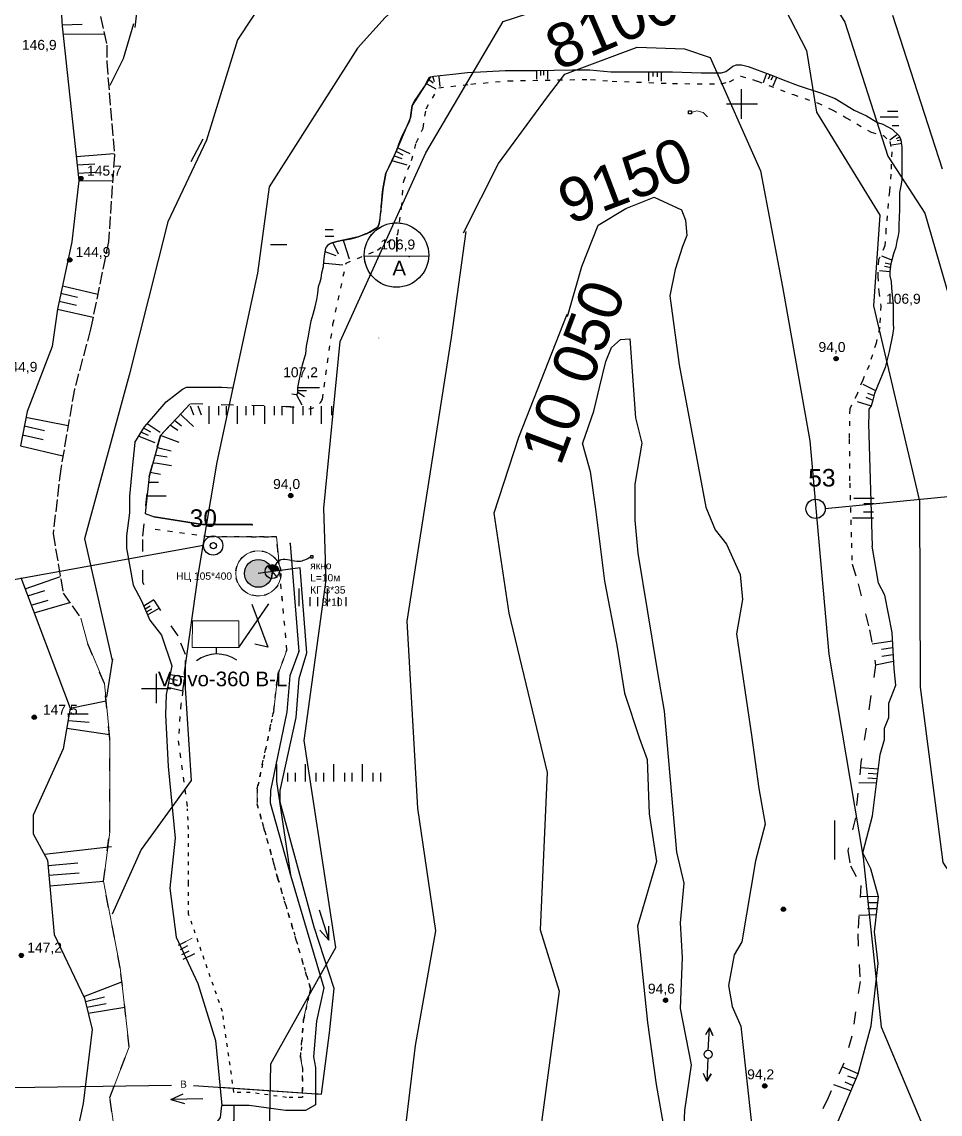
# Model space of a CAD drawing. Header units: millimetres. Extents: x 6243 to 9314, y 4730 to 7085.
# Drawn here: x 6954 to 7268.1, y 5654.5 to 6028 of the extents above; entities that cross this region are included whole.
import ezdxf

# ---------------------------------------------------------------- set-up
doc = ezdxf.new("R2010")
doc.units = ezdxf.units.MM
doc.header["$LTSCALE"] = 0.7
doc.linetypes.add('ACAD_ISO02W100', pattern=[15, 12, -3])
doc.linetypes.add('ACAD_ISO03W100', pattern=[30, 12, -18])
for name, color, linetype in [('відм', 14, 'Continuous'), ('горный отвод', 7, 'Continuous'), ('Пикет', 7, 'Continuous'), ('свердловини', 7, 'Continuous'), ('чорн', 255, 'Continuous')]:
    doc.layers.add(name, color=color, linetype=linetype)
doc.styles.get("Standard").update_dxf_attribs({"font": 'arial.ttf'})

# ---------------------------------------------------------------- blocks, each defined once
blk = doc.blocks.new('2')
at = {"layer": 'чорн', "color": 7, "ltscale": 0.2, "transparency": 33554687}
for points in [[(5384.23, 2474.06), (5382.07, 2477.27), (5383.33, 2476.55), (5382.07, 2477.27), (5382.25, 2475.85)], [(5385.02, 2472.91), (5387.23, 2469.73), (5387.02, 2471.17), (5387.23, 2469.73), (5385.97, 2470.41)]]:
    blk.add_lwpolyline(points, dxfattribs=at)
blk.add_circle((5384.63, 2473.49), 0.697, dxfattribs=at)

msp = doc.modelspace()

# ---------------------------------------------------------------- hatches: boundary and pattern name
at = {"ltscale": 0.2, "true_color": 0x000000}
h = msp.add_hatch(color=18, dxfattribs=at)
h.dxf.hatch_style = 1
h.paths.add_polyline_path([(7038.7, 5842.24, 0.06527), (7038.16, 5841.93), (7039.62, 5840.02, 0.128712)])
h.paths.add_polyline_path([(7039.66, 5839.38, 0.033608), (7039.62, 5840.02), (7039.33, 5837.63, 0.094694)])
at = {"layer": 'відм', "ltscale": 0.2, "true_color": 0x000000}
h = msp.add_hatch(color=18, dxfattribs=at)
h.dxf.hatch_style = 1
h.paths.add_polyline_path([(6975.01, 5974.41, 1), (6973.55, 5974.41, 1)])
h = msp.add_hatch(color=18, dxfattribs=at)
h.dxf.hatch_style = 1
h.paths.add_polyline_path([(6971.14, 5946.58, 1), (6969.68, 5946.58, 1)])
h = msp.add_hatch(color=18, dxfattribs=at)
h.dxf.hatch_style = 1
h.paths.add_polyline_path([(6959.02, 5790.22, 1), (6957.55, 5790.23, 1)])
h = msp.add_hatch(color=18, dxfattribs=at)
h.dxf.hatch_style = 1
h.paths.add_polyline_path([(6954.59, 5708.76, 1), (6953.13, 5708.76, 1)])
at = {"layer": 'чорн', "ltscale": 0.2, "true_color": 0x000000}
h = msp.add_hatch(color=18, dxfattribs=at)
h.dxf.hatch_style = 1
h.paths.add_polyline_path([(7233.25, 5912.81, 1), (7231.78, 5912.81, 1)])
h = msp.add_hatch(color=18, dxfattribs=at)
h.dxf.hatch_style = 1
h.paths.add_polyline_path([(7046.74, 5865.98, 1), (7045.27, 5865.98, 1)])
h = msp.add_hatch(color=18, dxfattribs=at)
h.dxf.hatch_style = 1
h.paths.add_polyline_path([(7030.15, 5839.38, 1), (7039.66, 5839.38, 1)])
h = msp.add_hatch(dxfattribs=at)
h.set_pattern_fill('ANGLE', color=18)
h.set_pattern_definition([(0, (0, 0), (0, 6.985), [5.08, -1.905]), (90, (0, 0), (-6.985, 4e-16), [5.08, -1.905])])
h.paths.add_polyline_path([(7040.72, 5842.17, 0.21866), (7038.71, 5842.25, -0.128712), (7039.62, 5840.03)])
h.paths.add_polyline_path([(7038.71, 5842.25, 0.06527), (7038.17, 5841.94), (7039.62, 5840.03, 0.128712)])
h.paths.add_polyline_path([(7039.62, 5840.03, -0.033608), (7039.67, 5839.39, -0.094694), (7039.33, 5837.64, 0.212662), (7041.21, 5838.21)])
h.paths.add_polyline_path([(7039.67, 5839.39, 0.033608), (7039.62, 5840.03), (7039.33, 5837.64, 0.094694)])
at = {"layer": 'чорн', "linetype": 'ACAD_ISO03W100', "ltscale": 0.2, "true_color": 0x000000}
h = msp.add_hatch(color=18, dxfattribs=at)
h.dxf.hatch_style = 1
h.paths.add_polyline_path([(7038.7, 5842.24, -0.128712), (7039.62, 5840.02), (7042, 5840.34, 0.491349)])
at = {"layer": 'чорн', "ltscale": 0.2, "true_color": 0x000000}
h = msp.add_hatch(color=18, dxfattribs=at)
h.dxf.hatch_style = 1
h.paths.add_polyline_path([(7215.21, 5724.56, 1), (7213.75, 5724.56, 1)])
h = msp.add_hatch(color=18, dxfattribs=at)
h.dxf.hatch_style = 1
h.paths.add_polyline_path([(7174.91, 5693.44, 1), (7173.44, 5693.44, 1)])
h = msp.add_hatch(color=18, dxfattribs=at)
h.dxf.hatch_style = 1
h.paths.add_polyline_path([(7208.86, 5664.15, 1), (7207.39, 5664.15, 1)])

# ---------------------------------------------------------------- linework, layer by layer
at = {"color": 18, "ltscale": 0.2, "true_color": 0x000000}
msp.add_lwpolyline([(7052.8, 5844.67), (7053.66, 5844.67), (7053.66, 5845.38), (7052.8, 5845.38)], close=True, dxfattribs=at)
msp.add_spline([(7039.62, 5840.02), (7042.74, 5844.13), (7048.83, 5843.55), (7052.8, 5845.04)], degree=3, dxfattribs=at)
at = {"layer": 'відм', "color": 18, "ltscale": 0.2, "true_color": 0x000000}
for centre in [(6974.28, 5974.41), (6970.41, 5946.58), (6958.29, 5790.22), (6953.86, 5708.76)]:
    msp.add_circle(centre, 0.733, dxfattribs=at)
at = {"layer": 'горный отвод', "color": 18, "ltscale": 0.2, "true_color": 0x000000}
msp.add_circle((7019.54, 5848.89), 1.06, dxfattribs=at)
at = {"layer": 'Пикет', "color": 18, "linetype": 'ACAD_ISO02W100', "ltscale": 0.2, "true_color": 0x000000}
msp.add_point((7086.51, 5947.78), dxfattribs=at)
at = {"layer": 'Пикет', "color": 18, "ltscale": 0.2, "true_color": 0x000000}
for p in [(7032.85, 5856.02), (7045.83, 5849.61), (7048.78, 5812.68)]:
    msp.add_point(p, dxfattribs=at)
at = {"layer": 'свердловини', "color": 18, "ltscale": 0.5, "true_color": 0x000000}
for p, q in [((7374.64, 5875.73), (7228.78, 5861.48)), ((7016.18, 5848.9), (6943.86, 5835.87))]:
    msp.add_line(p, q, dxfattribs=at)
at = {"layer": 'свердловини', "color": 18, "true_color": 0x000000}
for centre in [(7225.49, 5861.47), (7019.47, 5848.9)]:
    msp.add_circle(centre, 3.29, dxfattribs=at)
at = {"layer": 'чорн', "color": 240, "ltscale": 0.2, "true_color": 0xed1f24, "transparency": 33554687}
for p, q in [((7053.62, 6060.86), (7027.76, 6021.83)), ((7251.84, 6030.27), (7268.76, 5977.73)), ((7027.76, 6021.83), (7017.21, 5987.54)), ((7017.21, 5987.54), (7004.02, 5959.59)), ((7011.9, 5980.16), (7016.09, 5988.01)), ((7004.02, 5959.59), (6990.74, 5907.15)), ((6990.74, 5907.15), (6975.43, 5851.24)), ((6975.43, 5851.24), (6984.93, 5809.57))]:
    msp.add_line(p, q, dxfattribs=at)
at = {"layer": 'чорн', "color": 18, "ltscale": 0.2, "true_color": 0x000000}
for p, q in [((7094.86, 6008.56), (7094.63, 6009.29)), ((7096.76, 6009.11), (7096.71, 6009.55)), ((7130.16, 6008.32), (7130.16, 6011.32)), ((7131.52, 6009.6), (7131.52, 6011.35)), ((7132.6, 6009.71), (7132.6, 6011.37)), ((7133.93, 6008.4), (7133.93, 6011.4)), ((7168.46, 6007.66), (7168.46, 6010.89)), ((7169.91, 6009.24), (7169.91, 6010.89)), ((7171.44, 6009.15), (7171.44, 6010.89)), ((7172.76, 6007.66), (7172.76, 6010.89)), ((7207.64, 6007.26), (7208.53, 6009.5)), ((7208.53, 6009.5), (7208.86, 6010.34)), ((7209.42, 6008.47), (7209.8, 6009.5)), ((7209.8, 6009.5), (7209.9, 6009.96)), ((7210.75, 6008.99), (7210.99, 6009.53)), ((7092.6, 6006.67), (7092.29, 6006.84)), ((7095.75, 6004.9), (7092.6, 6006.67)), ((7093.42, 6008.01), (7093.16, 6008.22)), ((7094.67, 6007.02), (7093.42, 6008.01)), ((7095.22, 6007.47), (7094.86, 6008.56)), ((7097.11, 6005.91), (7096.76, 6009.11)), ((7210.34, 6008.1), (7210.75, 6008.99)), ((7210.99, 6006.09), (7212.02, 6008.5)), ((7212.02, 6008.5), (7212.25, 6009.03)), ((7199.99, 6004.99), (7199.99, 5994.99)), ((7194.99, 5999.99), (7204.99, 5999.99)), ((7194.99, 5999.99), (7194.99, 5999.99)), ((7194.99, 5999.99), (7199.99, 5999.99)), ((7247.52, 5995.47), (7253.75, 5995.47)), ((7250.13, 5997.39), (7253.64, 5997.39)), ((7251.68, 5992.55), (7253.91, 5992.55)), ((7250.9, 5987.67), (7253.17, 5989.37)), ((7253.17, 5989.37), (7253.48, 5989.6)), ((7253.18, 5988.07), (7254.12, 5988.5)), ((7253.36, 5987.34), (7254.66, 5987.6)), ((7254.12, 5988.5), (7254.28, 5988.58)), ((7084.45, 5982.33), (7082.24, 5983.56)), ((7083.16, 5984.56), (7082.5, 5984.87)), ((7086.83, 5982.84), (7083.16, 5984.56)), ((7251.52, 5985.97), (7254.45, 5986.41)), ((7254.45, 5986.41), (7254.82, 5986.46)), ((7085.8, 5979.01), (7080.69, 5980.39)), ((7081.82, 5981.93), (7081.37, 5982.07)), ((7084.14, 5981.18), (7081.82, 5981.93)), ((7060.51, 5956.89), (7057.76, 5956.89)), ((7060.74, 5954.53), (7057.74, 5954.53)), ((7064.24, 5952.57), (7064.01, 5953.29)), ((7044.64, 5951.75), (7039.07, 5951.75)), ((7060.86, 5951.61), (7060.44, 5952.48)), ((7062.32, 5948.58), (7060.86, 5951.61)), ((7066.08, 5946.77), (7064.24, 5952.57)), ((7058.99, 5948.93), (7057.81, 5949.35)), ((7061.59, 5947.99), (7058.99, 5948.93)), ((7071.15, 5947.99), (7093.16, 5947.81)), ((7247.98, 5947.95), (7251.2, 5946.7)), ((7251.2, 5946.7), (7251.61, 5946.55)), ((7057.82, 5945.34), (7057.28, 5945.39)), ((7063.83, 5944.76), (7057.82, 5945.34)), ((7247.32, 5942.97), (7250.89, 5942.57)), ((7249.02, 5944.43), (7250.79, 5944.05)), ((7249.31, 5945.57), (7250.72, 5945.28)), ((7250.72, 5945.28), (7251.23, 5945.17)), ((7250.79, 5944.05), (7251.07, 5943.98)), ((7055.8, 5902.82), (7048.43, 5902.82)), ((7051.37, 5901.75), (7048.43, 5901.75)), ((7050.74, 5899.73), (7048.43, 5901.27)), ((7241.63, 5904.05), (7245.48, 5902.16)), ((7243.29, 5901.02), (7245.13, 5900.32)), ((7245.48, 5902.16), (7246.03, 5901.89)), ((7049.91, 5896.9), (7048.02, 5900.55)), ((7239.68, 5898.17), (7244.45, 5896.64)), ((7242.73, 5899.63), (7245.1, 5898.59)), ((7245.13, 5900.32), (7245.46, 5900.2)), ((7009.1, 5893.08), (7008.3, 5893.83)), ((7012.83, 5893.48), (7011.7, 5896.52)), ((7015.48, 5893.48), (7014.32, 5896.52)), ((7018.05, 5890.52), (7018.05, 5896.52)), ((7021.4, 5893.48), (7021.4, 5896.52)), ((7024.03, 5893.48), (7024.03, 5896.52)), ((7027.75, 5890.52), (7027.75, 5896.52)), ((7030.76, 5893.48), (7030.76, 5896.52)), ((7033.39, 5893.48), (7033.39, 5896.52)), ((7037.11, 5890.52), (7037.11, 5896.52)), ((7040.47, 5893.48), (7040.47, 5896.52)), ((7043.09, 5893.48), (7043.09, 5896.52)), ((7046.82, 5890.52), (7046.82, 5896.52)), ((7050.22, 5893.48), (7050.22, 5896.52)), ((7052.85, 5893.48), (7052.85, 5896.52)), ((7056.57, 5890.52), (7056.57, 5896.52)), ((7060, 5893.48), (7060, 5896.52)), ((6997.55, 5890.04), (6996.88, 5890.49)), ((7001.33, 5887.54), (6997.55, 5890.04)), ((7005.56, 5889.45), (7004.71, 5890.02)), ((7006.82, 5891.24), (7006.28, 5891.69)), ((7008.64, 5889.76), (7006.82, 5891.24)), ((7012.79, 5889.64), (7009.1, 5893.08)), ((6994.77, 5885.97), (6994.02, 5886.27)), ((6999.67, 5884.04), (6994.77, 5885.97)), ((6995.56, 5887.33), (6994.85, 5887.63)), ((6997.4, 5886.54), (6995.56, 5887.33)), ((6996.35, 5888.65), (6995.7, 5889.01)), ((6998.13, 5887.69), (6996.35, 5888.65)), ((7007.83, 5884.11), (7001.45, 5886.55)), ((7007.4, 5888.22), (7005.56, 5889.45)), ((7001.38, 5882.12), (7000.29, 5882.4)), ((7000.93, 5879.56), (6999.56, 5879.8)), ((7003.78, 5879.07), (7000.93, 5879.56)), ((7005.09, 5881.19), (7001.38, 5882.12)), ((6999.35, 5877.08), (6998.82, 5877.16)), ((7000.4, 5876.92), (6999.35, 5877.08)), ((7005.21, 5876.19), (7000.4, 5876.92)), ((6998.46, 5873.74), (6997.9, 5873.85)), ((7001.43, 5873.18), (6998.46, 5873.74)), ((7000.74, 5870.52), (6997.32, 5870.52)), ((7003.36, 5865.76), (6996.82, 5865.76)), ((7245.55, 5865.02), (7238.56, 5865.02)), ((7245.32, 5860.35), (7241.82, 5860.35)), ((7245.55, 5863.12), (7241.99, 5863.12)), ((7245.32, 5858.29), (7238.09, 5858.29)), ((7049.19, 5841.31), (7034.91, 5839.38)), ((7051.47, 5812.24), (7049.19, 5841.31)), ((7048.77, 5834.18), (7048.77, 5828.18)), ((7058.48, 5834.18), (7058.48, 5828.18)), ((7052.49, 5831.22), (7052.49, 5828.18)), ((7055.12, 5831.22), (7055.12, 5828.18)), ((7062.2, 5831.22), (7062.2, 5828.18)), ((7064.83, 5831.22), (7064.83, 5828.18)), ((7048.9, 5803.45), (7051.47, 5812.24)), ((6999.99, 5804.99), (6999.99, 5794.99)), ((7047.87, 5790.09), (7048.9, 5803.45)), ((6994.99, 5799.99), (7004.99, 5799.99)), ((6994.99, 5799.99), (6994.99, 5799.99)), ((6994.99, 5799.99), (6999.99, 5799.99)), ((7042.41, 5765.19), (7047.87, 5790.09)), ((7041.17, 5774.18), (7041.17, 5768.18)), ((7050.88, 5774.18), (7050.88, 5768.18)), ((7060.6, 5774.18), (7060.6, 5768.18)), ((7070.38, 5774.18), (7070.38, 5768.18)), ((7044.89, 5771.23), (7044.89, 5768.18)), ((7047.52, 5771.23), (7047.52, 5768.18)), ((7054.6, 5771.23), (7054.6, 5768.18)), ((7057.23, 5771.23), (7057.23, 5768.18)), ((7064.33, 5771.23), (7064.33, 5768.18)), ((7066.95, 5771.23), (7066.95, 5768.18)), ((7074.1, 5771.23), (7074.1, 5768.18)), ((7076.73, 5771.23), (7076.73, 5768.18)), ((7042.41, 5761.15), (7042.41, 5765.19)), ((7046.39, 5746.47), (7042.41, 5761.15)), ((7053.98, 5718.48), (7046.39, 5746.47)), ((7060.87, 5697.5), (7053.98, 5718.48)), ((7059.29, 5682.31), (7060.87, 5697.5)), ((7056.54, 5661.36), (7059.29, 5682.31))]:
    msp.add_line(p, q, dxfattribs=at)
at = {"layer": 'чорн', "color": 18, "lineweight": 0, "ltscale": 0.2, "true_color": 0x000000}
for p, q in [((7182, 5996.49), (7181.98, 5997.52)), ((7181.98, 5997.52), (7183.03, 5997.52)), ((7183.05, 5996.49), (7182, 5996.49)), ((7183.03, 5997.52), (7183.04, 5997)), ((7184.88, 5997.56), (7183.04, 5997)), ((7183.04, 5997), (7184.88, 5997.56)), ((7183.04, 5997), (7183.05, 5996.49)), ((7187.09, 5996.92), (7184.88, 5997.56)), ((7184.88, 5997.56), (7187.09, 5996.92)), ((7188.48, 5995.46), (7187.09, 5996.92)), ((7187.09, 5996.92), (7188.48, 5995.46)), ((6974.28, 5973.68), (6973.55, 5973.68)), ((6973.55, 5973.68), (6974.28, 5973.68)), ((6999.26, 5858.7), (7008.66, 5857.23)), ((7008.66, 5857.23), (7015.88, 5856.09)), ((7015.88, 5856.09), (7032.82, 5856.09)), ((6989.81, 5848), (6989.82, 5852.28)), ((7032.53, 5851.84), (7020.94, 5851.84)), ((7020.94, 5851.84), (7032.53, 5851.84)), ((7041.15, 5851.84), (7032.53, 5851.84)), ((7041.54, 5847.54), (7041.15, 5851.84)), ((7041.15, 5851.84), (7041.54, 5847.54)), ((7244.85, 5848.64), (7246.98, 5836.09)), ((6990.5, 5844.27), (6989.81, 5848)), ((7042.01, 5842.44), (7041.54, 5847.54)), ((7041.54, 5847.54), (7042.01, 5842.44)), ((6974.29, 5841.35), (6943.86, 5835.87)), ((7042.57, 5840.42), (7049.19, 5841.31)), ((7049.19, 5841.31), (7051.47, 5812.24)), ((7246.98, 5836.09), (7249.13, 5831.96)), ((7249.13, 5831.96), (7251.63, 5819.19)), ((6976.47, 5815.61), (6974.27, 5824.03)), ((7012.34, 5814.04), (7012.35, 5823.19)), ((7012.35, 5823.19), (7028.29, 5823.22)), ((7028.29, 5823.22), (7028.27, 5814.02)), ((7251.63, 5819.19), (7252.32, 5806.75)), ((6982.27, 5801.69), (6976.47, 5815.61)), ((7028.27, 5814.02), (7012.34, 5814.04)), ((7041.54, 5804.73), (7044.71, 5813.18)), ((7051.47, 5812.24), (7048.9, 5803.45)), ((7040.22, 5792.68), (7041.54, 5804.73)), ((7252.32, 5806.75), (7252.89, 5801.2)), ((6984.12, 5782.88), (6982.27, 5801.69)), ((7048.9, 5803.45), (7047.87, 5790.09)), ((7252.89, 5801.2), (7250.58, 5795.07)), ((7250.58, 5795.07), (7250.57, 5790.14)), ((7047.87, 5790.09), (7042.41, 5765.19)), ((7250.57, 5790.14), (7249.06, 5786.51)), ((7249.06, 5786.51), (7249.05, 5782.6)), ((6984.09, 5750.9), (6984.12, 5782.88)), ((7249.05, 5782.6), (7247.55, 5777.49)), ((7247.55, 5777.49), (7245, 5756.49)), ((7034.56, 5760.34), (7034.56, 5765.67)), ((7042.41, 5765.19), (7042.41, 5761.15)), ((7042.41, 5761.15), (7046.39, 5746.47)), ((7245, 5756.49), (7241.65, 5743.79)), ((6981.95, 5734.12), (6984.09, 5750.9)), ((7046.39, 5746.47), (7053.98, 5718.48)), ((7241.65, 5743.79), (7244.41, 5738.34)), ((7244.41, 5738.34), (7247, 5728.83)), ((6987.7, 5704.58), (6981.95, 5734.12)), ((7247, 5728.83), (7245.61, 5716.84)), ((7053.98, 5718.48), (7060.87, 5697.5)), ((7007.92, 5712.35), (7012.26, 5714.7)), ((7245.61, 5716.84), (7246.89, 5705.95)), ((6990.79, 5677.47), (6987.7, 5704.58)), ((7246.89, 5705.95), (7244.46, 5684.71)), ((7050.41, 5686.97), (7052.75, 5697.5)), ((7060.87, 5697.5), (7059.29, 5682.31)), ((7244.46, 5684.71), (7240.06, 5668.33)), ((7059.29, 5682.31), (7056.54, 5661.36)), ((6984.12, 5660.19), (6990.79, 5677.47)), ((7050.04, 5670.06), (7049.34, 5673.89)), ((7240.06, 5668.33), (7233.17, 5652.15)), ((7021.99, 5663.71), (7050.03, 5661.8)), ((6987.74, 5634.54), (6984.12, 5660.19)), ((7054.5, 5661.5), (7054.49, 5657.73)), ((7056.54, 5661.36), (7054.5, 5661.5)), ((7021.98, 5653.32), (7022.4, 5657.44)), ((7031.77, 5657.43), (7026.54, 5657.43)), ((7026.54, 5657.43), (7026.54, 5652.44)), ((7044.2, 5655.72), (7031.77, 5657.43)), ((7051.04, 5655.71), (7044.2, 5655.72)), ((7054.49, 5657.73), (7051.04, 5655.71))]:
    msp.add_line(p, q, dxfattribs=at)
at = {"layer": 'чорн', "color": 18, "linetype": 'ACAD_ISO03W100', "ltscale": 0.2, "true_color": 0x000000}
for p, q in [((7046.16, 5896.28), (7043, 5896.59)), ((7032.53, 5851.84), (7041.15, 5851.84)), ((7044.71, 5813.18), (7042.45, 5837.67)), ((7034.56, 5765.67), (7040.22, 5792.68)), ((7041.64, 5735), (7034.56, 5760.34)), ((7052.75, 5697.5), (7041.64, 5735)), ((7049.34, 5673.89), (7050.41, 5686.97)), ((7050.03, 5661.8), (7050.04, 5670.06))]:
    msp.add_line(p, q, dxfattribs=at)
at = {"layer": 'чорн', "color": 18, "ltscale": 0.15, "true_color": 0x000000}
for p, q in [((7246.98, 5836.09), (7244.85, 5848.64)), ((7249.13, 5831.96), (7246.98, 5836.09)), ((7251.63, 5819.19), (7249.13, 5831.96)), ((7252.32, 5806.75), (7251.63, 5819.19)), ((7252.89, 5801.2), (7252.32, 5806.75)), ((7250.58, 5795.07), (7252.89, 5801.2)), ((7250.57, 5790.14), (7250.58, 5795.07)), ((7249.06, 5786.51), (7250.57, 5790.14)), ((7249.05, 5782.6), (7249.06, 5786.51)), ((7247.55, 5777.49), (7249.05, 5782.6)), ((7245, 5756.49), (7247.55, 5777.49)), ((7241.65, 5743.79), (7245, 5756.49)), ((7244.41, 5738.34), (7241.65, 5743.79)), ((7247, 5728.83), (7244.41, 5738.34)), ((7245.61, 5716.84), (7247, 5728.83)), ((7246.89, 5705.95), (7245.61, 5716.84)), ((7244.46, 5684.71), (7246.89, 5705.95)), ((7240.06, 5668.33), (7244.46, 5684.71)), ((7233.17, 5652.15), (7240.06, 5668.33))]:
    msp.add_line(p, q, dxfattribs=at)
at = {"layer": 'чорн', "color": 18, "linetype": 'ACAD_ISO03W100', "ltscale": 0.5, "true_color": 0x000000}
msp.add_line((7009.99, 5811.67), (7007.48, 5818), dxfattribs=at)
at = {"layer": 'чорн', "color": 1, "ltscale": 0.2, "transparency": 33554687}
msp.add_line((7232.06, 5741.6), (7232.06, 5754.94), dxfattribs=at)
at = {"layer": 'чорн', "color": 18, "ltscale": 0.2, "true_color": 0x000000}
for points in [[(7050.93, 6297.9), (7027.87, 6239.55), (6918.97, 6216.32), (6910.66, 6204.42), (6911.6, 5663.07), (7005.23, 5664.36)], [(7046.38, 5900.78), (7048.02, 5900.55), (7048.32, 5900.76), (7048.43, 5901.56), (7048.43, 5902.99), (7049.35, 5907.53), (7049.99, 5910.64), (7050.82, 5913.46), (7051.12, 5914.49), (7051.4, 5917.06), (7051.94, 5919.93), (7052.43, 5922.51), (7053.01, 5925.72), (7053.7, 5927.99), (7054.3, 5930.51), (7054.91, 5933.02), (7055.29, 5935.11), (7055.49, 5937.45), (7056.05, 5939.1), (7056.45, 5940.3), (7056.68, 5942.17), (7057.18, 5944.31), (7057.34, 5946.06), (7057.69, 5948.63), (7058.02, 5950.59), (7058.34, 5951.03), (7058.92, 5951.83), (7059.87, 5952.31), (7061.78, 5952.88), (7063.96, 5953.29), (7066.68, 5953.81), (7069.04, 5954.44), (7071.5, 5955.43), (7073.01, 5956.03), (7075.82, 5957.72), (7076.23, 5958.97), (7076.61, 5960.49), (7076.72, 5962.41), (7076.87, 5963.25), (7076.98, 5964.87), (7077.11, 5966.78), (7077.25, 5968.8), (7077.54, 5970.68), (7078.57, 5976.21), (7080.69, 5980.39), (7082.24, 5984.25), (7083.36, 5987.07), (7084.23, 5989.24), (7085.75, 5992.02), (7086.78, 5994.22), (7087, 5995.21), (7087.57, 5999.34), (7088.32, 6000.84), (7091.69, 6005.91), (7093.11, 6008.5), (7093.34, 6008.91), (7093.74, 6009.14), (7094.92, 6009.34), (7101.44, 6010.08), (7106.4, 6010.64), (7113.07, 6010.99), (7119.28, 6011.32), (7124.67, 6011.32), (7129.86, 6011.32), (7142.35, 6011.56), (7148.34, 6011.56), (7155.42, 6010.89), (7165.54, 6010.89), (7176.59, 6010.89), (7186.33, 6010.56), (7193.37, 6010.56), (7194.83, 6011.02), (7196, 6011.9), (7197.21, 6012.8), (7198.43, 6013.31), (7200.17, 6013.31), (7202.49, 6012.67), (7209.9, 6009.96), (7215.29, 6007.83), (7219.49, 6006.17), (7227.17, 6003.74), (7232.17, 6001.7), (7238.69, 5997.75), (7242.87, 5995.81), (7246.72, 5993.51), (7248.5, 5992.99), (7251.65, 5991.26), (7254.11, 5989.02), (7254.66, 5987.6), (7255.02, 5985.1), (7255.02, 5982.1), (7255.02, 5979.04), (7255.02, 5976.35), (7255.02, 5973.84), (7254.66, 5971.95), (7254.22, 5969.61), (7254.22, 5966.67), (7254.22, 5963.96), (7254.07, 5960.94), (7253.96, 5958.67), (7253.96, 5957.77), (7253.96, 5956.29), (7253.73, 5954.91), (7253.27, 5952.99), (7252.91, 5950.92), (7252.18, 5948.63), (7251.24, 5945.22), (7250.89, 5942.57), (7250.89, 5941.09), (7251.29, 5939.18), (7251.48, 5936.99), (7251.7, 5934.53), (7251.97, 5931.49), (7251.97, 5928.79), (7251.97, 5924.86), (7252.13, 5923.16), (7251.75, 5920.85), (7250.7, 5915.3), (7249.25, 5909.76), (7245.6, 5900.85), (7245, 5898.11), (7244.45, 5896.64), (7243.74, 5895.54), (7243.68, 5895.16), (7243.68, 5894.77), (7243.68, 5892.67), (7243.57, 5891.44), (7243.57, 5890.59)], [(7093.74, 6009.14), (7093.74, 6009.14), (7087.57, 5999.34), (7087, 5995.21), (7082.24, 5984.25), (7078.57, 5976.21), (7077.54, 5970.68), (7076.98, 5964.87), (7076.23, 5958.97), (7075.82, 5957.72), (7074.29, 5956.8), (7072.01, 5955.43), (7069.04, 5954.44), (7063.96, 5953.29), (7061.78, 5952.88), (7059.87, 5952.31), (7058.92, 5951.83)], [(7199.99, 6004.44), (7199.99, 5994.77)], [(7195.15, 5999.99), (7205.68, 5999.99)], [(6967.42, 5935.22), (6973.02, 5933.81)], [(6967.96, 5937.76), (6980, 5934.89)], [(6966.83, 5932.45), (6972.68, 5931.14)], [(6966.26, 5929.74), (6978.39, 5927.02)], [(6992.74, 5884.17), (6995.98, 5889.47), (6999.23, 5893.2), (7003.42, 5898.01), (7006.96, 5900.76), (7009.04, 5902.37), (7010.39, 5903.06), (7013.03, 5903.06), (7017.97, 5903.06), (7022.46, 5903.06), (7026.06, 5902.81)], [(7048.43, 5901.27), (7048.32, 5900.76)], [(7008.78, 5894.34), (7001.45, 5886.55), (6997.54, 5872.57), (6996.2, 5859.81), (6999.26, 5858.7), (7015.88, 5856.09), (7032.82, 5856.09), (7032.82, 5856.09)], [(6954.87, 5889.89), (6961.79, 5888.29)], [(6955.45, 5892.83), (6969.89, 5889.98)], [(7243.57, 5890.59), (7244.85, 5848.64)], [(6954.26, 5886.78), (6961.34, 5885.2)], [(6953.53, 5883.04), (6968.11, 5879.54)], [(7032.82, 5856.09), (7015.88, 5856.09), (7008.66, 5857.23), (6999.26, 5858.7)], [(7045.81, 5849.54), (7048.77, 5812.71), (7045.74, 5804.39)], [(7039.62, 5840.02), (7039.62, 5840.02), (7038.01, 5842.13)], [(7039.62, 5840.02), (7039.62, 5840.02), (7039.62, 5840.02), (7039.62, 5840.02), (7040.87, 5842.48)], [(6955.17, 5834.15), (6967.21, 5838.37)], [(7039.62, 5840.02), (7039.33, 5837.63)], [(7039.62, 5840.02), (7039.62, 5840.02), (7039.62, 5840.02)], [(7039.62, 5840.02), (7039.62, 5840.02), (7041.36, 5838.02)], [(6956.11, 5831.66), (6961.91, 5833.52)], [(6957.28, 5828.54), (6963.01, 5830.28)], [(6995.75, 5828.28), (6999.14, 5830.43)], [(6958.27, 5825.91), (6970.43, 5829.44)], [(6996.19, 5827.23), (6997.98, 5828.32)], [(6996.63, 5826.19), (6998.48, 5827.25)], [(6997.03, 5825.26), (7001.01, 5827.51)], [(7028.27, 5814.02), (7038.46, 5829.03)], [(7032.66, 5828.86), (7038.13, 5814.15), (7033.73, 5815.23)], [(7251.8, 5816.22), (7244.8, 5815.17)], [(7020.58, 5811.83), (7020.58, 5814.03)], [(7251.92, 5813.94), (7248.07, 5813.32)], [(7252.05, 5811.58), (7248.17, 5810.96)], [(7252.18, 5809.3), (7246.01, 5807.98)], [(7004.8, 5804.83), (7009.79, 5803.99)], [(7003.94, 5800.47), (7009.1, 5799.23)], [(7004.24, 5801.99), (7007.12, 5801.41)], [(7004.52, 5803.41), (7007.23, 5802.9)], [(6970.56, 5793.31), (6982.85, 5795.82)], [(6969.86, 5789.11), (6977.12, 5788.5)], [(6970.25, 5791.42), (6976.73, 5791.41)], [(6969.42, 5786.51), (6983.98, 5784.35)], [(7246.94, 5772.48), (7240.83, 5772.86)], [(7246.74, 5770.75), (7243.52, 5770.95)], [(7041.17, 5768.18), (7045.93, 5736.24)], [(7246.35, 5767.61), (7240.31, 5767.77)], [(7246.54, 5769.18), (7243.36, 5769.33)], [(6961.74, 5743.4), (6984.69, 5746.02)], [(6963.01, 5739.52), (6973.15, 5740.46)], [(6963.29, 5736.26), (6973.61, 5737.03)], [(6963.62, 5732.53), (6981.95, 5734.12)], [(7247, 5728.83), (7240.72, 5728.93)], [(7246.76, 5726.7), (7243.37, 5726.7)], [(7055.68, 5724.35), (7059.02, 5713.94), (7059.02, 5718.75)], [(7246.29, 5722.67), (7240.3, 5722.45)], [(7246.53, 5724.72), (7243.3, 5724.73)], [(7059.02, 5713.94), (7055.99, 5717.4)], [(7007.67, 5712.22), (7010.09, 5713.53)], [(7008.27, 5710.8), (7010.83, 5712.11)], [(7008.75, 5709.08), (7011.23, 5710.35)], [(7009.19, 5707.5), (7013.2, 5709.47)], [(6975.25, 5694.71), (6988.25, 5699.77)], [(6975.8, 5692.96), (6982.31, 5694.62)], [(6976.26, 5691.05), (6982.93, 5692.33)], [(6976.75, 5689), (6989.23, 5691.1)], [(7240.06, 5668.33), (7234.55, 5670.63)], [(7239.29, 5666.53), (7236.51, 5667.43)], [(7012.75, 5664.34), (7056.54, 5661.36)], [(7237.59, 5662.52), (7231.77, 5664.47)], [(7238.31, 5664.21), (7235.58, 5665.39)], [(7005.03, 5659.45), (7009.2, 5661.39)], [(7015.96, 5659.73), (7005.03, 5659.45), (7009.65, 5658.1)]]:
    msp.add_lwpolyline(points, dxfattribs=at)
at = {"layer": 'чорн', "color": 18, "ltscale": 0.5, "true_color": 0x000000}
for points in [[(7138.69, 6164.65), (7113.23, 6178.85), (7095.6, 6187.52), (7073.13, 6192.28), (7039.1, 6189.38), (7022.19, 6188.38), (7003.53, 6185.13), (6989, 6185.15), (6969.22, 6174.82), (6966.03, 6169.62), (6962.65, 6155.69), (6961.36, 6136.42), (6959.66, 6119.22), (6962.83, 6101.88), (6964.98, 6074.03), (6966.82, 6064.29), (6966.79, 6042.76), (6967.84, 6026.47), (6973.55, 5973.68), (6971.14, 5952.72), (6966.26, 5929.74), (6964.37, 5916.91), (6955.84, 5894.77), (6953.53, 5883.04)], [(6967.81, 6026.92), (6974.68, 6027.15)], [(6968.13, 6023.77), (6982.22, 6023.88)], [(6972.65, 5981.95), (6985.66, 5982.95)], [(6972.97, 5979.03), (6979, 5979.37)], [(6973.27, 5976.24), (6978.97, 5976.55)], [(6973.55, 5973.68), (6985.1, 5973.64)], [(6953.72, 5837.98), (6970.56, 5793.31), (6968.22, 5779.39), (6957.94, 5756.67), (6957.94, 5750.39), (6962.85, 5741.37), (6965.08, 5715.93), (6975.52, 5694.15), (6978.08, 5683.45), (6975.02, 5658.13), (6968.32, 5627.03)], [(7003.2, 5790.99), (7004.13, 5773.39), (7006.43, 5748.88), (7004.63, 5731.72), (7006.81, 5714.97), (7014.23, 5699.14), (7020.26, 5679.67), (7022.4, 5657.44)], [(6920.79, 5466.74), (6914.85, 5468.71), (6921.03, 5477.33), (6929.1, 5498.92), (6936.08, 5509.98), (6948.62, 5528.55), (6955.98, 5548.26), (6972.12, 5575.57), (6985.33, 5589.67), (6996.29, 5604.71), (7006.58, 5625.15), (7015.6, 5644.57), (7021.98, 5653.32), (7022.4, 5657.44)], [(7026.54, 5657.43), (7026.54, 5652.44), (7017.72, 5637.9), (7013.68, 5621.81), (6990.43, 5588.84), (6972.58, 5570.05), (6956.45, 5537.28), (6940.03, 5508.77), (6929.68, 5491.01), (6924.82, 5481.47), (6921.03, 5477.33)]]:
    msp.add_lwpolyline(points, dxfattribs=at)
at = {"layer": 'чорн', "color": 240, "ltscale": 0.2, "true_color": 0xed1f24, "transparency": 33554687}
for points in [[(6992.83, 6025.99), (6994.67, 6041.82), (6999.84, 6055.55), (7003.72, 6068.98), (7013.25, 6085.69), (7015.36, 6101.07), (7035, 6125.06), (7045.01, 6149.42), (7050.81, 6154.23), (7072.49, 6163.75), (7109.42, 6156.72), (7132.32, 6151.57), (7154.2, 6139.84), (7181.05, 6114.81), (7192.3, 6104.91), (7199.01, 6094.34), (7218.4, 6079.86), (7236.74, 6072.04), (7258.42, 6051.39), (7280.05, 6034.34), (7295.37, 5990.31)], [(7126.44, 6071.23), (7133.16, 6086.1), (7143.63, 6090.38), (7161.65, 6085.75), (7196.37, 6068.69), (7213, 6064.04), (7235.53, 6027.83), (7250.16, 5982.05), (7262.84, 5962.59), (7271.37, 5933.01), (7277.68, 5886.01), (7282.28, 5865.3)], [(7125.92, 6071.97), (7078.29, 6029.42), (7068.79, 6019.01), (7038.6, 5971.54), (7034.61, 5941.98), (7020.76, 5877.45), (7014.26, 5838.78), (7009.58, 5805.54), (7012, 5768.61), (6994.88, 5744.93), (6984.95, 5722.85)], [(7038.48, 5634.35), (7039.15, 5671.72), (7061.44, 5711.52), (7050.59, 5782.26), (7058.13, 5837.24), (7057.32, 5861.7), (7062.88, 5918.65), (7092.18, 5983.18), (7118.64, 6028.09), (7139.34, 6034.82), (7171.22, 6061.17), (7187.19, 6063.19), (7203.8, 6054.31), (7222.36, 6018.14), (7225.76, 5997.08), (7247.44, 5961.86), (7245.35, 5930.85), (7261.02, 5864.05), (7261.3, 5800.45), (7268.96, 5740.55), (7290.74, 5708.45)], [(6992.25, 6027.3), (6988.7, 6015.32), (6984.19, 6006.24)], [(7105.12, 5955.83), (7117.06, 5979.49), (7133.77, 6002.32), (7139.77, 6010.02), (7164.51, 6019.33), (7180.61, 6018.78), (7189.44, 6015.72), (7206.69, 5976.98), (7214.16, 5937.31), (7223.53, 5884.7), (7230.05, 5811.79), (7241.71, 5742.29), (7247.88, 5684.35), (7267.57, 5637.76)], [(7140.65, 5927.22), (7145.6, 5944.35), (7151.1, 5958.48), (7160.62, 5964.1), (7170.27, 5968), (7179.62, 5963.7), (7181.03, 5960.13), (7181.43, 5954.96), (7180.03, 5951.15), (7177.51, 5943.32), (7175.64, 5934.27), (7178.88, 5910.7), (7187.96, 5862.03), (7191.2, 5854.24), (7195.04, 5849.34), (7199.72, 5838.98), (7200.48, 5830.51), (7198.48, 5818.67), (7203.57, 5784.03), (7206.12, 5765.82), (7208.2, 5753.63), (7204.96, 5741.14), (7200.23, 5713.42), (7197.6, 5708.95), (7195.66, 5698.51), (7197.01, 5691.29), (7199.89, 5684.55), (7206.34, 5626.27)], [(7105.92, 5956.27), (7100.89, 5920.09), (7085.76, 5823), (7089.3, 5759.17), (7095.51, 5717.16), (7088.59, 5678.01), (7082.19, 5624.87), (7062.25, 5533.19), (7050.68, 5491.17), (7003.56, 5412.44)], [(7140.42, 5927.87), (7123.88, 5885.83), (7115.46, 5859.96), (7120.6, 5825.77), (7133.68, 5771.29), (7131.28, 5717.47), (7137.84, 5696.51), (7130.59, 5643.31), (7128.73, 5583.49), (7129.85, 5537.64), (7132.43, 5515.83), (7106.61, 5447.53), (7078.09, 5398.82)], [(7145.9, 5884.04), (7149.67, 5894.89), (7151.64, 5902.9), (7153.79, 5911.79), (7155.71, 5916.57), (7158.75, 5919.39), (7161.91, 5919.64), (7163.86, 5892.62), (7166.1, 5883.95), (7163.64, 5869.87), (7163.71, 5857.56), (7164.68, 5846.31), (7171.34, 5806.2), (7173.7, 5792.29), (7177.92, 5744.08), (7180.39, 5733.5), (7179.14, 5719.89), (7179.81, 5708.05), (7179.15, 5690.65), (7182.95, 5671.35), (7180.66, 5655.79), (7179.89, 5637.85)], [(7145.64, 5884.03), (7148.41, 5874.25), (7150.19, 5861.39), (7153.28, 5836.74), (7157.5, 5814.82), (7160.18, 5798.41), (7165.27, 5782.92), (7167.92, 5775.72), (7168.59, 5757.21), (7171.04, 5740.83), (7164.62, 5718.81), (7167.96, 5685.88), (7171.02, 5664.69), (7174.03, 5647.16), (7166.71, 5625.83), (7167.66, 5610.76), (7173.65, 5589.55), (7170.4, 5551.24), (7165.89, 5522.98), (7165.73, 5492.03), (7159.07, 5469.38), (7151.62, 5440.91), (7146.35, 5428.2), (7141.18, 5414.09)], [(6985.07, 5810.14), (6983, 5797.07)]]:
    msp.add_lwpolyline(points, dxfattribs=at)
at = {"layer": 'чорн', "color": 18, "linetype": 'ACAD_ISO02W100', "ltscale": 0.5, "true_color": 0x000000}
msp.add_lwpolyline([(6977.52, 6045.22), (6983.08, 6019.98), (6983.07, 6014.13), (6985.71, 5982.37), (6983.65, 5952.71), (6977.54, 5922.87), (6972, 5902.35), (6967.35, 5875.08), (6964.73, 5853), (6968.19, 5832.6), (6974.27, 5824.03)], dxfattribs=at)
at = {"layer": 'чорн', "color": 18, "linetype": 'ACAD_ISO03W100', "ltscale": 0.2, "true_color": 0x000000}
for points in [[(7056.82, 5898.95), (7060.45, 5924.58), (7064.94, 5945.49), (7075.64, 5949.91), (7082.63, 5955.32), (7083.93, 5964.53), (7084.63, 5973.5), (7087.26, 5980.59), (7088.94, 5986.63), (7091.28, 5991.62), (7092.29, 5998.23), (7096.6, 6005.39), (7107.61, 6006.68), (7120.43, 6007.82), (7148.51, 6008.29), (7155.89, 6007.69), (7176.61, 6006.86), (7193.25, 6006.76), (7196.08, 6007.49), (7199.91, 6009.44), (7205.58, 6007.7), (7217.88, 6003.08), (7226.14, 6000.28), (7231.2, 5997.86), (7235.99, 5995.18), (7244.47, 5990.22), (7248.68, 5989.06), (7250.89, 5987.01), (7251.52, 5983.47), (7251.26, 5975.85), (7250.73, 5970.01), (7249.57, 5957.09), (7249.2, 5951.34), (7246.99, 5946.61), (7246.73, 5941.02), (7247.1, 5935.71), (7247.83, 5930.91), (7247.41, 5923.42), (7246.2, 5918.07), (7243.78, 5910.52), (7241.52, 5905.27), (7239.68, 5900.64), (7237.15, 5895.67), (7236.99, 5885.36), (7237.15, 5870.28), (7237.75, 5849.75), (7237.96, 5842.54), (7237.96, 5842.54), (7237.96, 5842.54), (7237.96, 5842.54), (7237.96, 5842.54), (7237.96, 5842.54), (7237.96, 5842.54), (7237.96, 5842.54), (7237.96, 5842.54), (7237.96, 5842.54)], [(7040.22, 5792.68), (7041.54, 5804.73), (7044.71, 5813.18), (7041.54, 5847.54), (7041.15, 5851.84), (7032.53, 5851.84), (7018, 5851.84), (6999.64, 5854.35)], [(7009.1, 5799.23), (7008.44, 5794.64), (7007.51, 5782.18), (7010.66, 5758.94)]]:
    msp.add_lwpolyline(points, dxfattribs=at)
at = {"layer": 'чорн', "color": 18, "ltscale": 0.2, "true_color": 0x000000}
msp.add_lwpolyline([(7181.98, 5997.52), (7183.03, 5997.52), (7183.05, 5996.49), (7182, 5996.49)], close=True, dxfattribs=at)
at = {"layer": 'чорн', "color": 18, "linetype": 'ACAD_ISO03W100', "ltscale": 0.5, "true_color": 0x000000}
for points in [[(7007.48, 5818), (7001.56, 5826.66), (6995.37, 5836.32), (6995.39, 5852.11), (6997.54, 5872.57), (7001.45, 5886.55), (7011.7, 5897.44), (7043, 5896.59), (7052.22, 5895.69)], [(7237.96, 5842.54), (7240.09, 5835.78), (7243.98, 5820.04), (7246.01, 5807.98), (7244.29, 5796.88), (7241.01, 5774.67), (7239.1, 5755.79), (7236.56, 5744.61), (7237.41, 5739.42), (7240.96, 5732.71), (7239.89, 5716.11), (7240.68, 5699.86), (7237.92, 5681.18), (7235.16, 5671.98), (7229.77, 5660.05), (7225.38, 5650.89)], [(6987.74, 5634.54), (6984.12, 5660.19), (6990.79, 5677.47), (6987.7, 5704.58), (6981.95, 5734.12), (6984.09, 5750.9), (6984.12, 5782.88), (6982.27, 5801.69), (6976.47, 5815.61)], [(7009.1, 5799.23), (7009.98, 5805.35), (7009.99, 5811.67)]]:
    msp.add_lwpolyline(points, dxfattribs=at)
at = {"layer": 'чорн', "color": 18, "ltscale": 0.15, "true_color": 0x000000}
for points in [[(6992.74, 5884.17), (6991.74, 5875.35), (6990.82, 5865.76), (6990.89, 5860.06), (6989.82, 5852.28), (6989.81, 5848), (6992.15, 5835.35), (6995.02, 5829.99), (6997.79, 5823.45), (7001.76, 5818.32), (7005.36, 5807.74), (7003.45, 5797.97), (7003.2, 5790.99)], [(7045.74, 5804.39), (7044.65, 5792.02), (7039.03, 5765.2), (7039.02, 5760.95), (7045.93, 5736.24), (7057.36, 5697.66), (7054.84, 5686.3), (7053.84, 5674.12), (7054.51, 5670.47), (7054.49, 5657.73), (7051.04, 5655.71), (7044.2, 5655.72), (7031.77, 5657.43), (7022.4, 5657.44)]]:
    msp.add_lwpolyline(points, dxfattribs=at)
at = {"layer": 'чорн', "color": 18, "linetype": 'ACAD_ISO03W100', "ltscale": 0.15, "true_color": 0x000000}
msp.add_lwpolyline([(7040.22, 5792.68), (7034.56, 5765.67), (7034.56, 5760.34), (7041.64, 5735), (7052.75, 5697.5), (7050.41, 5686.97), (7049.34, 5673.89), (7050.04, 5670.06), (7050.03, 5660.3), (7049.83, 5660.18), (7044.51, 5660.19), (7032.08, 5661.89), (7026.58, 5661.9), (7022.63, 5689.54), (7011.08, 5722.86), (7011.09, 5733.3), (7011.07, 5745.86), (7011.04, 5751.88), (7010.66, 5758.94)], dxfattribs=at)
at = {"layer": 'чорн', "color": 18, "ltscale": 0.2, "true_color": 0x000000}
for centre, radius in [((7082.16, 5948.23), 11.01), ((7232.51, 5912.81), 0.733), ((7046.01, 5865.98), 0.733), ((7034.91, 5839.38), 4.75), ((7039.62, 5840.02), 2.41), ((7214.48, 5724.56), 0.733), ((7174.17, 5693.44), 0.733), ((7208.12, 5664.15), 0.733)]:
    msp.add_circle(centre, radius, dxfattribs=at)
at = {"layer": 'чорн', "color": 18, "linetype": 'ACAD_ISO03W100', "ltscale": 0.2, "true_color": 0x000000}
msp.add_circle((7034.91, 5839.38), 7.74, dxfattribs=at)
at = {"layer": 'чорн', "color": 18, "lineweight": 0, "ltscale": 0.2, "true_color": 0x000000}
for centre, radius, start, end in [((7082.16, 5948.23), 11.01, 66.7131, 180), ((7082.16, 5948.23), 11.01, 180, 255.1027), ((7086.12, 5919.83), 9.95, 179.6304, 180), ((7232.51, 5912.81), 0.733, 0, 180), ((7232.51, 5912.81), 0.733, 180, 0), ((7046.01, 5865.98), 0.733, 0, 180), ((7046.01, 5865.98), 0.733, 180, 0), ((7225.49, 5861.47), 3.29, 360, 180.0699), ((7225.49, 5861.47), 3.29, 180.0699, 360), ((7019.47, 5848.9), 3.29, 63.4721, 180), ((7019.47, 5848.9), 3.29, 180, 0), ((7019.54, 5848.89), 1.06, 0, 180), ((7019.54, 5848.89), 1.06, 180, 0), ((7019.47, 5848.9), 3.29, 0, 63.4721), ((7034.91, 5839.38), 7.74, 23.2954, 180), ((7034.91, 5839.38), 4.75, 0, 180), ((7034.91, 5839.38), 7.74, 7.6995, 23.2954), ((7034.91, 5839.38), 7.74, 180, 347.2417), ((7034.91, 5839.38), 4.75, 180, 0), ((7174.17, 5693.44), 0.733, 0, 180), ((7174.17, 5693.44), 0.733, 180, 0), ((7208.12, 5664.15), 0.733, 0, 180), ((7208.12, 5664.15), 0.733, 180, 0)]:
    msp.add_arc(centre, radius, start, end, dxfattribs=at)
at = {"layer": 'чорн', "color": 18, "linetype": 'ACAD_ISO03W100', "ltscale": 0.2, "true_color": 0x000000}
msp.add_arc((7051.78, 5901.2), 5.52, 274.5975, 335.9365, dxfattribs=at)
at = {"layer": 'чорн', "color": 18, "ltscale": 0.2, "true_color": 0x000000}
msp.add_arc((7020.78, 5800.14), 11.69, 54.6841, 126.6921, dxfattribs=at)

# ---------------------------------------------------------------- block references
at = {"layer": 'чорн', "color": 18, "lineweight": -2, "true_color": 0x000000, "xscale": 2, "yscale": 2, "zscale": 2, "rotation": 322.7360605673462}
msp.add_blockref('2', (-4377.37, 8258.5), dxfattribs=at)

# ---------------------------------------------------------------- texts
at = {"color": 18, "ltscale": 0.2, "true_color": 0x000000, "attachment_point": 1}
for s, width, insert, char_height in [('НЦ 105*400', 24.929, (7006.84, 5839.71), 2.5), ('Volvo-360 B-L', 68.3234, (7000.55, 5805.8), 5)]:
    msp.add_mtext_dynamic_manual_height_columns(s, width=width, gutter_width=12.5, heights=[0], dxfattribs=dict(at, insert=insert, char_height=char_height))
at = {"layer": 'свердловини', "color": 18, "ltscale": 0.5, "true_color": 0x000000}
for s, p in [('53', (7222.99, 5869.08)), ('30', (7011.45, 5855.28))]:
    msp.add_text(s, height=6, rotation=0.0699, dxfattribs=at).set_placement(p)
at = {"layer": 'чорн', "color": 240, "ltscale": 0.2, "true_color": 0xed1f24, "transparency": 33554687, "char_height": 15, "attachment_point": 1}
for s, width, insert, rotation in [('8100', 45.808, (7131.52, 6024.89), 23.168), ('9150', 43.765, (7135.91, 5972.57), 20.7985), ('10 050', 72.5953, (7124.16, 5881.02), 69.3336)]:
    msp.add_mtext_dynamic_manual_height_columns(s, width=width, gutter_width=12.5, heights=[0], dxfattribs=dict(at, insert=insert, rotation=rotation))
at = {"layer": 'чорн', "color": 18, "ltscale": 0.2, "true_color": 0x000000, "attachment_point": 1, "rotation": 359.9325}
for s, insert, char_height in [('146,9', (6954.06, 6021.8), 3.4), ('145,7', (6976.32, 5978.8), 3.4), ('106,9', (7076.68, 5953.56), 3.4), ('I', (7081.31, 5954.35), 5), ('144,9', (6972.45, 5950.97), 3.4), ('А', (7080.78, 5946.27), 5), ('106,9', (7249.56, 5934.99), 3.4), ('94,0', (7226.48, 5918.48), 3.4), ('144,9', (6947.49, 5911.71), 3.4), ('107,2', (7043.41, 5909.87), 3.4), ('94,0', (7039.97, 5871.65), 3.4), ('147,5', (6961.24, 5794.47), 3.4), ('147,2', (6955.9, 5713.15), 3.4), ('94,6', (7168.14, 5699.11), 3.4), ('94,2', (7202.09, 5669.82), 3.4)]:
    msp.add_mtext_dynamic_manual_height_columns(s, width=2.4374, gutter_width=12.5, heights=[0], dxfattribs=dict(at, insert=insert, char_height=char_height))
at = {"layer": 'чорн', "color": 18, "ltscale": 0.2, "true_color": 0x000000, "char_height": 2.5, "attachment_point": 1}
for s, width, insert in [('якно\\PL=10м\\PКГ 3*35\\P    3*10', 18.9821, (7052.66, 5843.33)), ('{\\C7;В}', 5.538, (7008.13, 5666))]:
    msp.add_mtext_dynamic_manual_height_columns(s, width=width, gutter_width=12.5, heights=[0], dxfattribs=dict(at, insert=insert))

doc.saveas('drawing.dxf')
